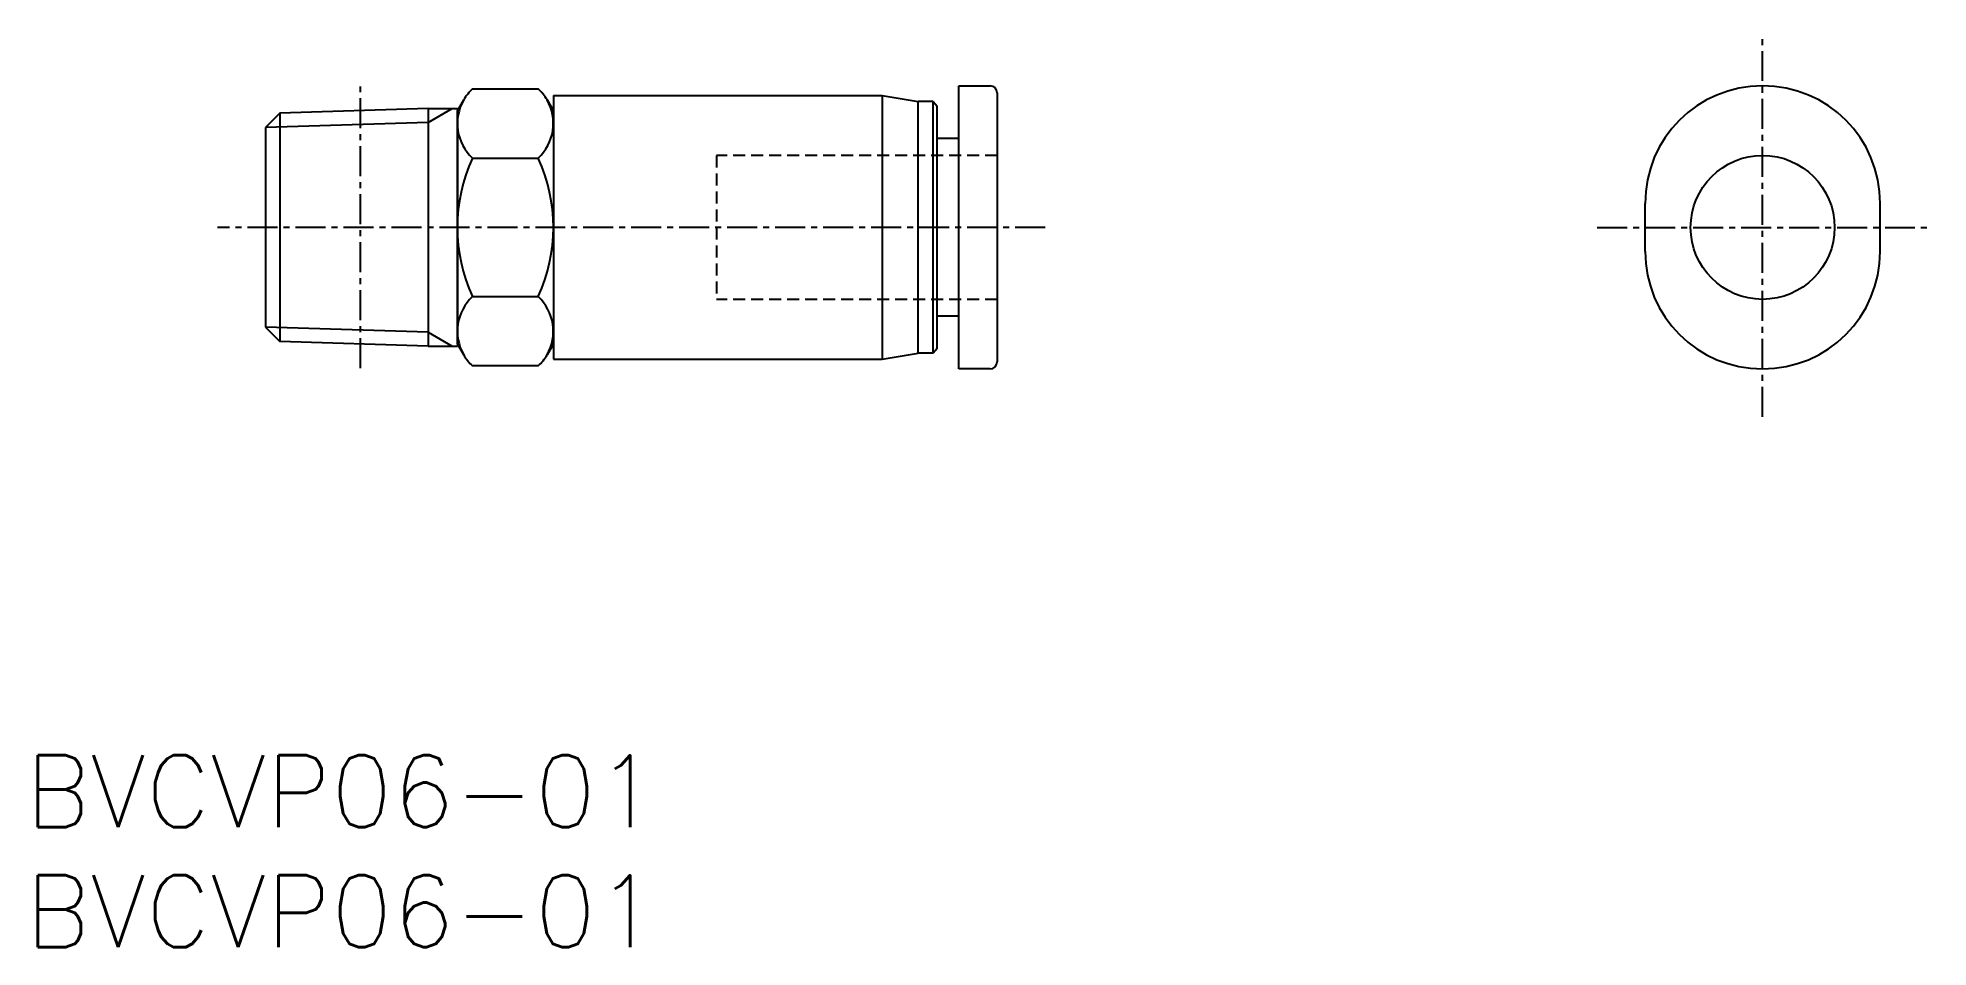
# Model space of a CAD drawing. Extents: x 0.5 to 79.3, y 0 to 37.9.
import ezdxf

# ---------------------------------------------------------------- set-up
doc = ezdxf.new("R2010")
doc.units = 0
doc.linetypes.add('CENTER', pattern=[2, 1.25, -0.25, 0.25, -0.25])
doc.linetypes.add('DASHED', pattern=[0.75, 0.5, -0.25])
doc.layers.get('0').update_dxf_attribs({"linetype": 'CONTINUOUS'})
doc.layers.add('CENTER', color=1, linetype='CENTER')
doc.styles.get("Standard").update_dxf_attribs({"font": 'txt.shx'})

# ---------------------------------------------------------------- blocks, each defined once
blk = doc.blocks.new('*U13')
at = {"color": 7, "linetype": 'CONTINUOUS'}
blk.add_text('BVCVP06-01', height=3, dxfattribs=at).set_placement((0, 0))
blk = doc.blocks.new('*U14')
at = {"color": 7, "linetype": 'CONTINUOUS'}
blk.add_text('BVCVP06-01', height=3, dxfattribs=at).set_placement((0, 5))

msp = doc.modelspace()

# ---------------------------------------------------------------- linework, layer by layer
at = {"color": 7, "linetype": 'CONTINUOUS'}
for p, q in [((18.632, 35.774), (21.368, 35.774)), ((22, 35.5), (22, 24.5)), ((22, 35.5), (35.7, 35.5)), ((35.7, 35.5), (35.7, 24.5)), ((35.7, 35.5), (37.2, 35.25)), ((38.9, 35.9), (40.2, 35.9)), ((38.9, 24.1), (38.9, 35.9)), ((40.5, 35.6), (40.5, 24.4)), ((10.6, 34.759), (10, 34.159)), ((16.777, 34.952), (10.6, 34.759)), ((10.6, 34.759), (10.6, 25.241)), ((16.777, 34.952), (16.777, 25.048)), ((16.777, 34.952), (18, 34.952)), ((18, 34.857), (18.263, 35.313)), ((18, 34.952), (18, 25.048)), ((18, 25.143), (18, 34.857)), ((21.737, 35.313), (22, 34.857)), ((37.825, 35.25), (37.2, 35.25)), ((37.2, 24.75), (37.2, 35.25)), ((37.825, 24.75), (37.825, 35.25)), ((37.825, 35.25), (38, 35.05)), ((38, 24.95), (38, 35.05)), ((10, 34.159), (10, 25.841)), ((38.9, 33.7), (38, 33.7)), ((18.632, 32.887), (21.368, 32.887)), ((67.5, 29), (67.5, 31)), ((77.3, 29), (77.3, 31)), ((18.632, 27.113), (21.368, 27.113)), ((38.9, 26.3), (38, 26.3)), ((10, 25.841), (10.6, 25.241)), ((16.777, 25.048), (10.6, 25.241)), ((16.777, 25.048), (18, 25.048)), ((18.263, 24.687), (18, 25.143)), ((22, 25.143), (21.737, 24.687)), ((22, 24.5), (35.7, 24.5)), ((35.7, 24.5), (37.2, 24.75)), ((37.825, 24.75), (37.2, 24.75)), ((38, 24.95), (37.825, 24.75)), ((21.368, 24.226), (18.632, 24.226)), ((40.2, 24.1), (38.9, 24.1))]:
    msp.add_line(p, q, dxfattribs=at)
at = {"color": 3, "linetype": 'CONTINUOUS'}
for p, q in [((16.777, 34.371), (17.784, 34.952)), ((16.777, 34.371), (10, 34.159)), ((16.777, 25.629), (10, 25.841)), ((16.777, 25.629), (17.784, 25.048))]:
    msp.add_line(p, q, dxfattribs=at)
at = {"color": 3, "linetype": 'DASHED'}
for p, q in [((28.8, 33), (28.8, 27)), ((40.5, 33), (28.8, 33)), ((40.5, 27), (28.8, 27))]:
    msp.add_line(p, q, dxfattribs=at)
at = {"color": 7, "linetype": 'CONTINUOUS'}
msp.add_circle((72.4, 30), 3, dxfattribs=at)
for centre, radius, start, end in [((19.965, 34.33), 1.965, 132.73444, 150), ((20.035, 34.33), 1.965, 30, 47.26556), ((40.2, 35.6), 0.3, 0, 90), ((72.4, 31), 4.9, 0, 180), ((19.965, 34.33), 1.965, 150, 227.26556), ((20.035, 34.33), 1.965, 312.73444, 30), ((24.913, 30), 6.913, 155.31796, 204.68204), ((15.087, 30), 6.913, 335.31796, 24.68204), ((72.4, 29), 4.9, 180, 0), ((19.965, 25.67), 1.965, 132.73444, 210), ((20.035, 25.67), 1.965, 330, 47.26556), ((19.965, 25.67), 1.965, 210, 227.26556), ((20.035, 25.67), 1.965, 312.73444, 330), ((40.2, 24.4), 0.3, 270, 0)]:
    msp.add_arc(centre, radius, start, end, dxfattribs=at)
at = {"layer": 'CENTER', "color": 1, "linetype": 'CENTER'}
for p, q in [((72.4, 22.1), (72.4, 37.9)), ((13.97, 24.136), (13.97, 35.864)), ((42.5, 30), (8, 30)), ((65.5, 30), (79.3, 30))]:
    msp.add_line(p, q, dxfattribs=at)

# ---------------------------------------------------------------- block references
at = {"color": 7, "linetype": 'CONTINUOUS'}
for name in ['*U14', '*U13']:
    msp.add_blockref(name, (0, 0), dxfattribs=at)

doc.saveas('drawing.dxf')
